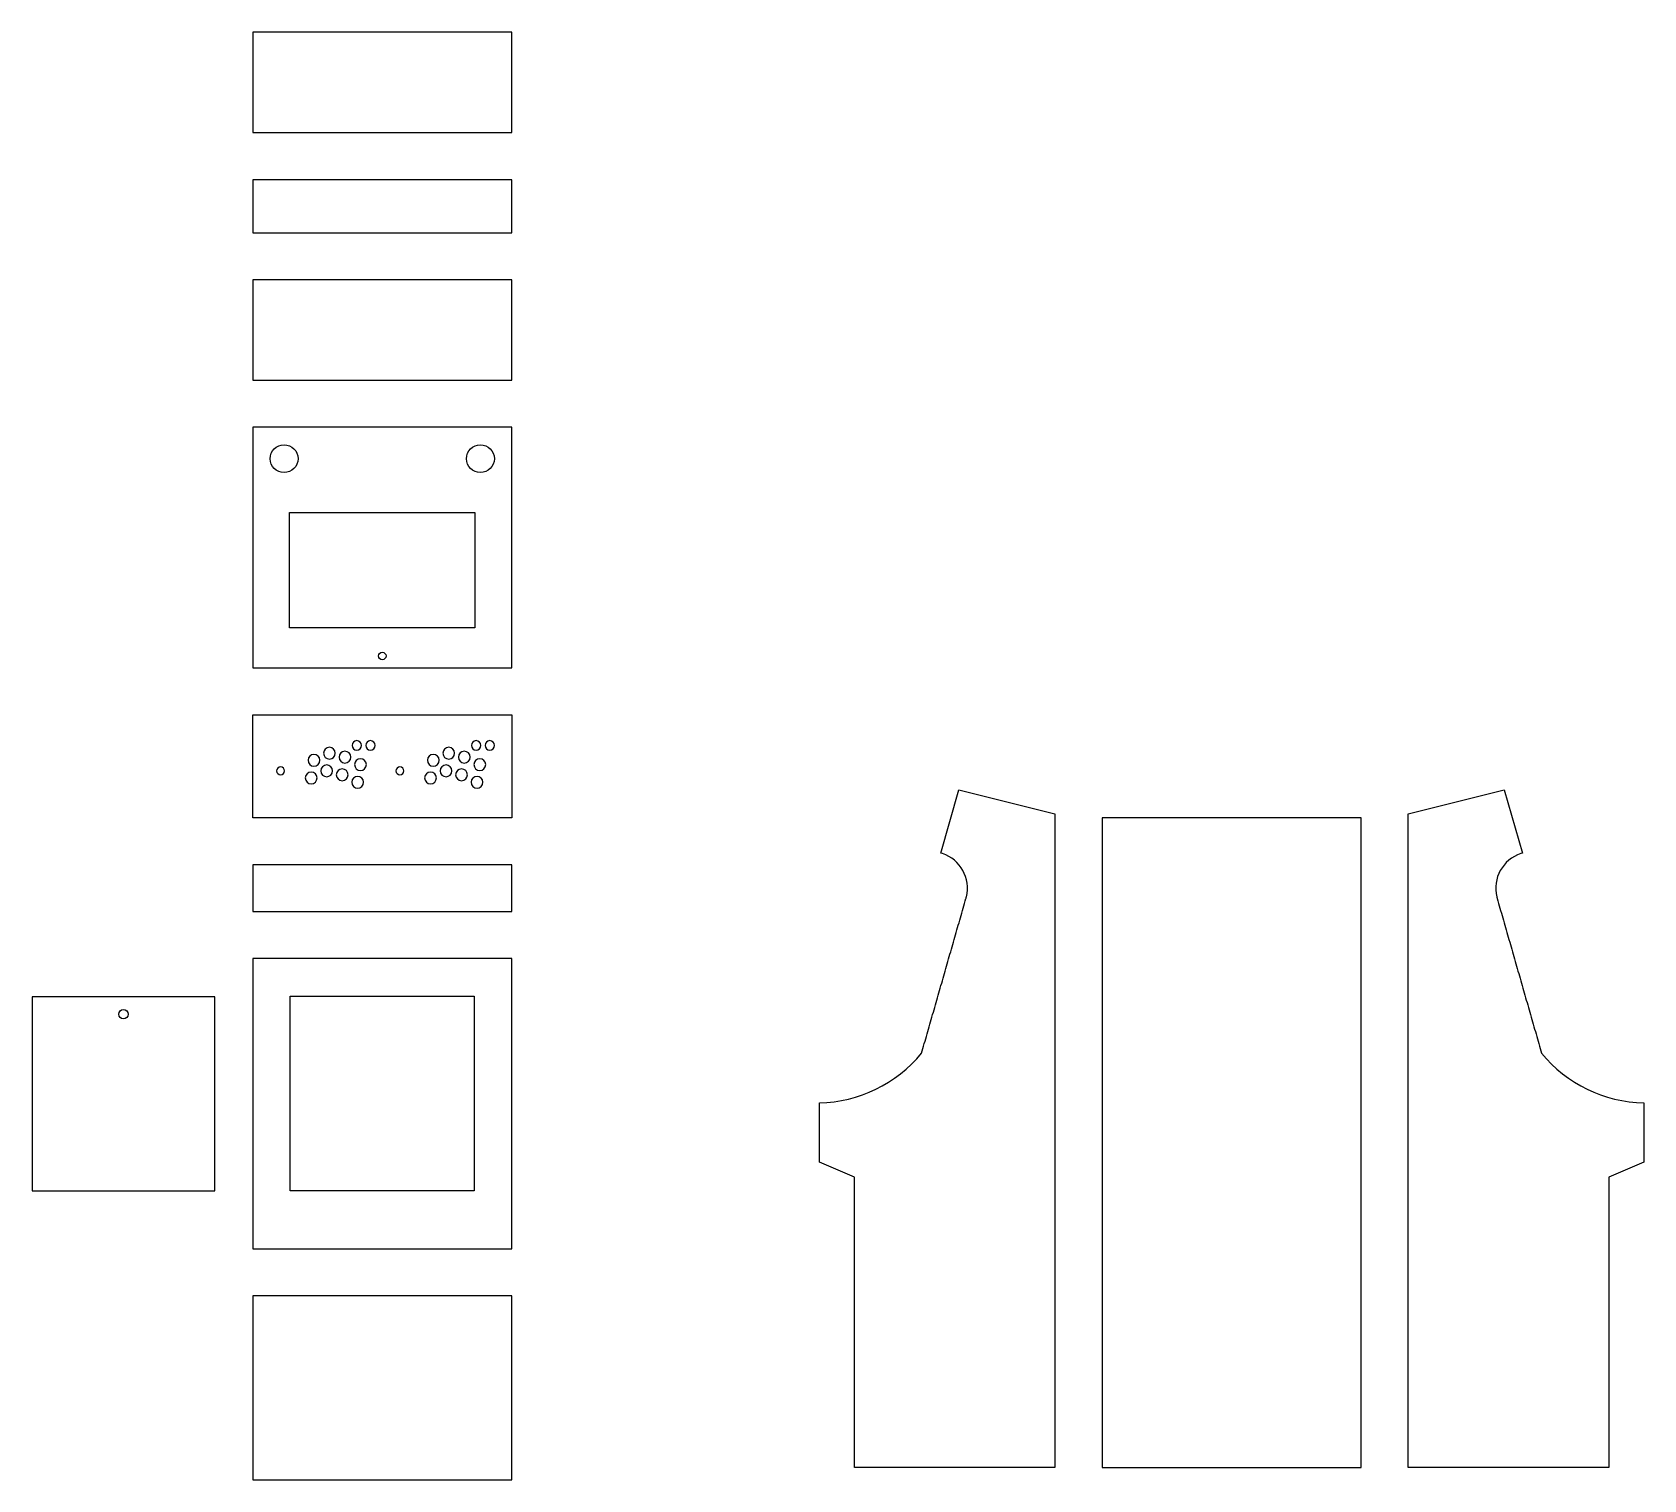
# Model space of a CAD drawing. Header units: inches. Extents: x -39 to 1364, y -34 to 172.
# Drawn here: x 722.7 to 916.7, y -2 to 172.3 of the extents above; entities that cross this region are included whole.
import ezdxf

# ---------------------------------------------------------------- set-up
doc = ezdxf.new("R2010")
doc.units = ezdxf.units.IN
doc.header["$MEASUREMENT"] = 0
doc.layers.get('0').update_dxf_attribs({"true_color": 0x000000})

msp = doc.modelspace()

# ---------------------------------------------------------------- linework, layer by layer
for points in [[(749.254, 160.214), (780.44, 160.214), (780.44, 172.307), (749.254, 172.307)], [(780.44, 154.545), (749.254, 154.545), (749.254, 148.169), (780.44, 148.169)], [(749.254, 142.5), (749.254, 130.407), (780.44, 130.407), (780.44, 142.5)], [(749.254, 124.738), (749.254, 95.782), (780.44, 95.782), (780.44, 124.738)], [(775.997, 114.476), (775.997, 100.587), (753.697, 100.587), (753.697, 114.476)], [(780.44, 90.113), (780.44, 77.711), (749.254, 77.711), (749.254, 90.113)], [(851.467, 77.708), (851.467, -0.498), (882.653, -0.498), (882.653, 77.708)], [(749.254, 72.042), (749.254, 66.44), (780.44, 66.44), (780.44, 72.042)], [(749.254, 60.771), (749.254, 25.822), (780.44, 25.822), (780.44, 60.771)], [(722.719, 32.802), (744.688, 32.802), (744.688, 56.141), (722.719, 56.141)], [(753.768, 56.235), (775.926, 56.235), (775.926, 32.802), (753.768, 32.802)], [(749.254, -1.993), (780.44, -1.993), (780.44, 20.153), (749.254, 20.153)]]:
    msp.add_lwpolyline(points, close=True)
for points in [[(832.262, 73.412), (832.056, 73.471), (834.234, 81.068), (845.798, 78.185), (845.798, -0.498), (821.668, -0.498), (821.668, 34.451), (817.451, 36.24), (817.451, 43.38)], [(916.668, 43.38), (916.668, 36.24), (912.452, 34.451), (912.452, -0.498), (888.322, -0.498), (888.322, 78.185), (899.886, 81.068), (902.064, 73.471), (901.858, 73.412)]]:
    msp.add_lwpolyline(points)
msp.add_circle((733.703, 54.062, -26.33), 0.567)
at = {"extrusion": (0, 0, -1)}
for centre, radius, start, end in [((-753.034, 120.958, 26.33), 1.677, 360, 180), ((-776.66, 120.958, 26.33), 1.677, 0, 180), ((-753.034, 120.958, 26.33), 1.677, 180, 0), ((-776.66, 120.958, 26.33), 1.677, 180, 0), ((-764.847, 97.199, 26.33), 0.449, 0, 180), ((-764.847, 97.199, 26.33), 0.449, 180, 0)]:
    msp.add_arc(centre, radius, start, end, dxfattribs=at)
for centre, radius, start, end in [((756.621, 84.641, -26.33), 0.709, 0, 180), ((758.487, 85.492, -26.33), 0.709, 0, 180), ((758.487, 85.492, -26.33), 0.709, 180, 0), ((760.353, 85.019, -26.33), 0.709, 0, 180), ((761.771, 86.437, -26.33), 0.567, 360, 180), ((761.771, 86.437, -26.33), 0.567, 180, 360), ((763.424, 86.437, -26.33), 0.567, 0, 180), ((763.424, 86.437, -26.33), 0.567, 180, 0), ((770.983, 84.641, -26.33), 0.709, 0, 180), ((772.85, 85.492, -26.33), 0.709, 0, 180), ((772.85, 85.492, -26.33), 0.709, 180, 0), ((774.716, 85.019, -26.33), 0.709, 0, 180), ((776.133, 86.437, -26.33), 0.567, 0, 180), ((776.133, 86.437, -26.33), 0.567, 180, 0), ((777.787, 86.437, -26.33), 0.567, 0, 180), ((777.787, 86.437, -26.33), 0.567, 180, 0), ((752.608, 83.366, -26.33), 0.472, 0, 180), ((756.621, 84.641, -26.33), 0.709, 180, 0), ((758.157, 83.366, -26.33), 0.709, 0, 180), ((760.023, 82.893, -26.33), 0.709, 0, 180), ((760.353, 85.019, -26.33), 0.709, 180, 0), ((762.22, 84.122, -26.33), 0.709, 0, 180), ((762.22, 84.122, -26.33), 0.709, 180, 0), ((766.97, 83.366, -26.33), 0.472, 0, 180), ((770.983, 84.641, -26.33), 0.709, 180, 0), ((772.519, 83.366, -26.33), 0.709, 0, 180), ((774.385, 82.893, -26.33), 0.709, 0, 180), ((774.716, 85.019, -26.33), 0.709, 180, 0), ((776.582, 84.122, -26.33), 0.709, 0, 180), ((776.582, 84.122, -26.33), 0.709, 180, 0), ((752.608, 83.366, -26.33), 0.472, 180, 0), ((756.29, 82.515, -26.33), 0.709, 360, 180), ((756.29, 82.515, -26.33), 0.709, 180, 360), ((758.157, 83.366, -26.33), 0.709, 180, 0), ((760.023, 82.893, -26.33), 0.709, 180, 0), ((761.889, 81.996, -26.33), 0.709, 0, 180), ((761.889, 81.996, -26.33), 0.709, 180, 0), ((766.97, 83.366, -26.33), 0.472, 180, 0), ((770.653, 82.515, -26.33), 0.709, 0, 180), ((770.653, 82.515, -26.33), 0.709, 180, 0), ((772.519, 83.366, -26.33), 0.709, 180, 0), ((774.385, 82.893, -26.33), 0.709, 180, 0), ((776.251, 81.996, -26.33), 0.709, 0, 180), ((776.251, 81.996, -26.33), 0.709, 180, 0), ((830.841, 69.218, -26.33), 4.429, 346.71518, 71.28794), ((903.279, 69.218, -26.33), 4.429, 108.71206, 193.28482), ((817.044, 59.849, -26.33), 16.474, 271.4149, 320.46346), ((917.075, 59.849, -26.33), 16.474, 219.53654, 268.5851)]:
    msp.add_arc(centre, radius, start, end)
for points in [[(829.75, 49.362, -26.33), (835.092, 67.993, -26.33)], [(835.095, 68.003, -26.33), (835.151, 68.2, -26.33)], [(898.968, 68.2, -26.33), (899.025, 68.003, -26.33)], [(899.027, 67.993, -26.33), (904.37, 49.362, -26.33)]]:
    msp.add_open_spline(points, degree=1)
for points, weights in [([(835.092, 67.993, -26.33), (835.093, 67.998, -26.33), (835.095, 68.003, -26.33)], [0.96755331438, 0.967151821013, 0.966751741656]), ([(899.025, 68.003, -26.33), (899.026, 67.998, -26.33), (899.027, 67.993, -26.33)], [0.966751741656, 0.967151821013, 0.96755331438])]:
    msp.add_rational_spline(points, weights, degree=2)

doc.saveas('drawing.dxf')
